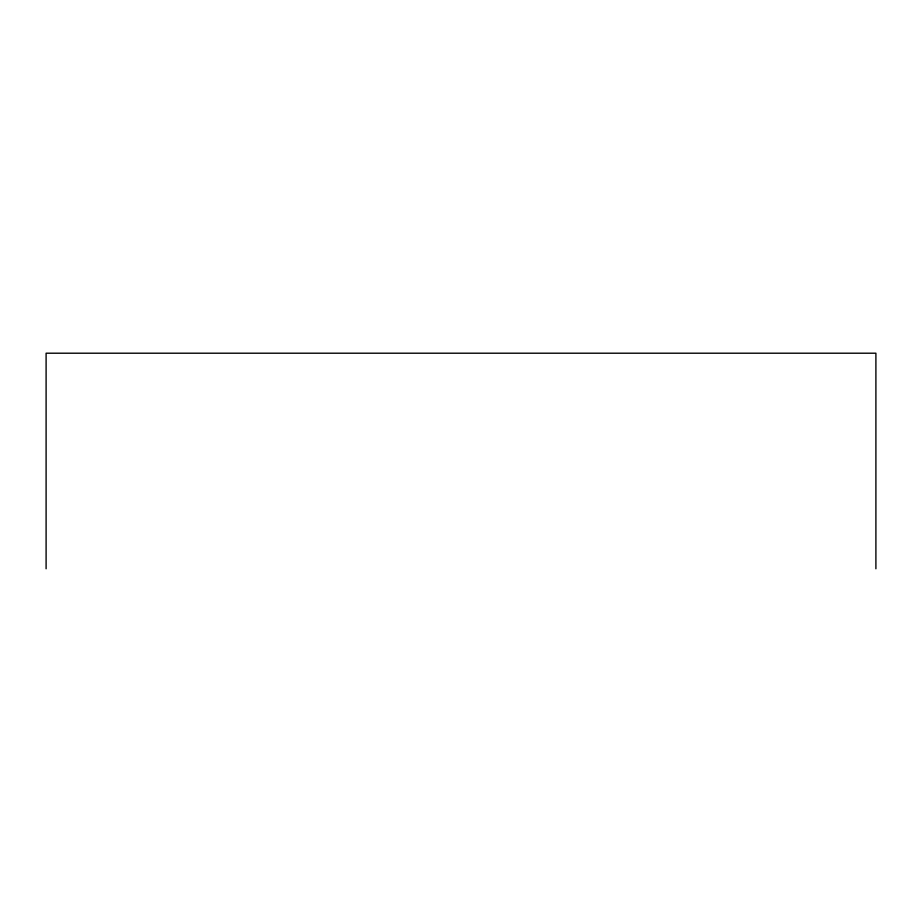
<?xml version="1.0" encoding="UTF-8"?>
<svg xmlns="http://www.w3.org/2000/svg" width="922" height="922" viewBox="0 0 922 922"><rect width="100%" height="100%" fill="white"/><g stroke="black" fill="none" stroke-linecap="round" stroke-linejoin="round"><path stroke-width="1.38" d="M875.9 568.793L875.9 353.207L46.1 353.207L46.1 568.793"/></g></svg>
